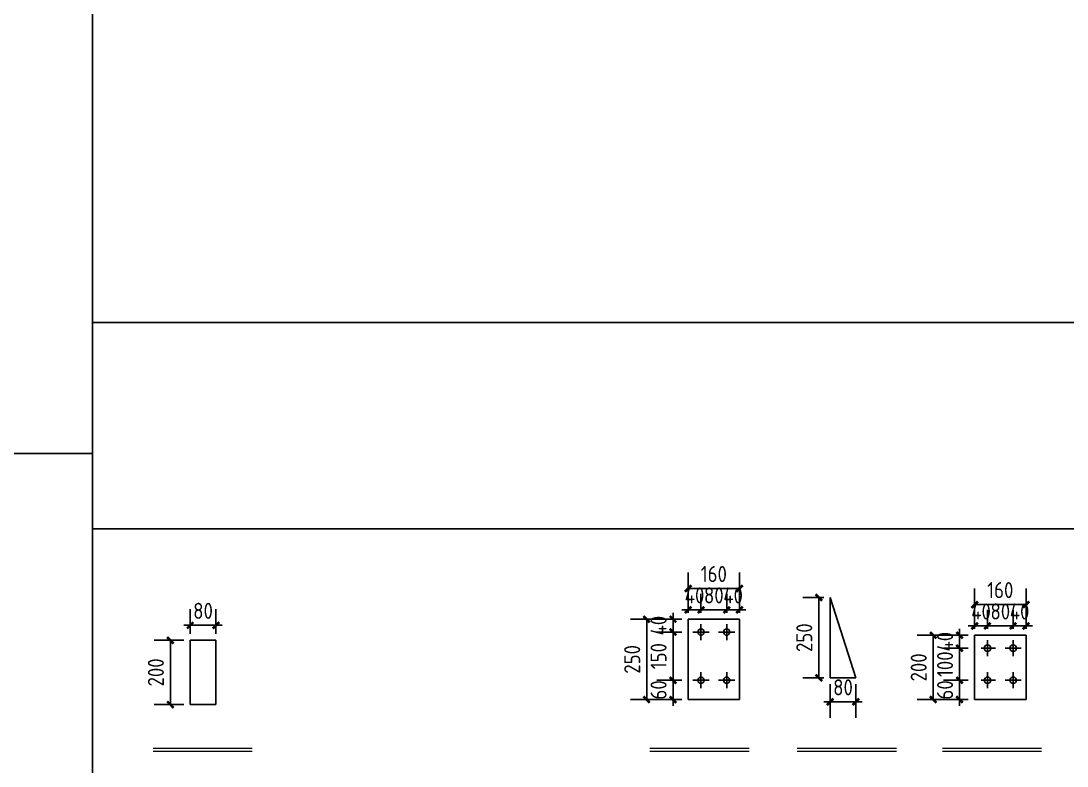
# Model space of a CAD drawing. Extents: x 411778 to 673094, y -11605 to 324395.
# Drawn here: x 482791 to 486046, y 126431 to 128749 of the extents above; entities that cross this region are included whole.
import ezdxf

# ---------------------------------------------------------------- set-up
doc = ezdxf.new("R2010")
doc.units = 0
doc.header["$LTSCALE"] = 1000
doc.header["$MEASUREMENT"] = 0
doc.styles.get("Standard").update_dxf_attribs({"font": 'gbenor.shx', "bigfont": 'gbcbig.shx'})
doc.dimstyles.get("Standard").update_dxf_attribs({"dimscale": 100, "dimtxt": 3.5, "dimasz": 1, "dimexe": 2.5, "dimexo": 3, "dimgap": 1.5, "dimtad": 1, "dimdec": 0, "dimzin": 0, "dimdsep": 46, "dimtxsty": 'Standard', "dimblk": 'ARCHTICK', "dimcen": 0.09, "dimadec": 0, "dimazin": 0, "dimtfac": 1, "dimtdec": 0, "dimtix": 1, "dimtmove": 2, "dimatfit": 3, "dimfxl": 1, "dimtolj": 1, "dimtzin": 0, "dimarcsym": 0})

# ---------------------------------------------------------------- blocks, each defined once
blk = doc.blocks.new('_ArchTick')
at = {"color": 0, "linetype": 'ByBlock', "const_width": 0.4}
blk.add_lwpolyline([(-0.5, -0.5), (0.5, 0.5)], dxfattribs=at)
blk = doc.blocks.new('*D304')
at = {"color": 3, "lineweight": -2}
for p, q in [((483297.5, 126822), (483205.8, 126822)), ((483255.8, 126622), (483255.8, 126822)), ((483297.5, 126622), (483205.8, 126622))]:
    blk.add_line(p, q, dxfattribs=at)
at = {"layer": 'Defpoints', "color": 0}
for p in [(483255.8, 126822), (483317.5, 126822), (483317.5, 126622)]:
    blk.add_point(p, dxfattribs=at)
at = {"color": 3, "lineweight": -2, "xscale": 20, "yscale": 20, "zscale": 20}
for p, rotation in [((483255.8, 126822), 90), ((483255.8, 126622), 270)]:
    blk.add_blockref('_ArchTick', p, dxfattribs=dict(at, rotation=rotation))
at = {"color": 0, "insert": (483210.8, 126722), "char_height": 50, "attachment_point": 5, "rotation": 90}
blk.add_mtext('\\A1;200', dxfattribs=at)
blk = doc.blocks.new('*D305')
at = {"color": 3, "lineweight": -2}
for p, q in [((483317.5, 126842), (483317.5, 126918.5)), ((483397.5, 126842), (483397.5, 126918.5)), ((483317.5, 126868.5), (483297.5, 126868.5)), ((483317.5, 126868.5), (483397.5, 126868.5)), ((483397.5, 126868.5), (483417.5, 126868.5))]:
    blk.add_line(p, q, dxfattribs=at)
at = {"layer": 'Defpoints', "color": 0}
for p in [(483397.5, 126868.5), (483317.5, 126822), (483397.5, 126822)]:
    blk.add_point(p, dxfattribs=at)
at = {"color": 3, "lineweight": -2, "xscale": 20, "yscale": 20, "zscale": 20}
blk.add_blockref('_ArchTick', (483317.5, 126868.5), dxfattribs=at)
at = {"color": 3, "lineweight": -2, "xscale": 20, "yscale": 20, "zscale": 20, "rotation": 180}
blk.add_blockref('_ArchTick', (483397.5, 126868.5), dxfattribs=at)
at = {"color": 0, "insert": (483357.5, 126913.5), "char_height": 50, "attachment_point": 5}
blk.add_mtext('\\A1;80', dxfattribs=at)
blk = doc.blocks.new('*D260')
at = {"color": 3, "lineweight": -2}
for p, q in [((484820, 126697.5), (484820, 126717.5)), ((484847, 126697.5), (484770, 126697.5)), ((484820, 126637.5), (484820, 126697.5)), ((484847, 126637.5), (484770, 126637.5)), ((484820, 126637.5), (484820, 126617.5))]:
    blk.add_line(p, q, dxfattribs=at)
at = {"layer": 'Defpoints', "color": 0}
for p in [(484820, 126697.5), (484867, 126697.5), (484867, 126637.5)]:
    blk.add_point(p, dxfattribs=at)
at = {"color": 3, "lineweight": -2, "xscale": 20, "yscale": 20, "zscale": 20}
for p, rotation in [((484820, 126697.5), 270), ((484820, 126637.5), 90)]:
    blk.add_blockref('_ArchTick', p, dxfattribs=dict(at, rotation=rotation))
at = {"color": 0, "insert": (484775, 126667.5), "char_height": 50, "attachment_point": 5, "rotation": 90}
blk.add_mtext('\\A1;60', dxfattribs=at)
blk = doc.blocks.new('*D210')
at = {"color": 3, "lineweight": -2}
for p, q in [((484847, 126847.5), (484770, 126847.5)), ((484820, 126697.5), (484820, 126847.5)), ((484847, 126697.5), (484770, 126697.5))]:
    blk.add_line(p, q, dxfattribs=at)
at = {"layer": 'Defpoints', "color": 0}
for p in [(484820, 126847.5), (484867, 126847.5), (484867, 126697.5)]:
    blk.add_point(p, dxfattribs=at)
at = {"color": 3, "lineweight": -2, "xscale": 20, "yscale": 20, "zscale": 20}
for p, rotation in [((484820, 126847.5), 90), ((484820, 126697.5), 270)]:
    blk.add_blockref('_ArchTick', p, dxfattribs=dict(at, rotation=rotation))
at = {"color": 0, "insert": (484775, 126772.5), "char_height": 50, "attachment_point": 5, "rotation": 90}
blk.add_mtext('\\A1;150', dxfattribs=at)
blk = doc.blocks.new('*D261')
at = {"color": 3, "lineweight": -2}
for p, q in [((484820, 126887.5), (484820, 126907.5)), ((484847, 126887.5), (484770, 126887.5)), ((484820, 126847.5), (484820, 126887.5)), ((484847, 126847.5), (484770, 126847.5)), ((484820, 126847.5), (484820, 126827.5))]:
    blk.add_line(p, q, dxfattribs=at)
at = {"layer": 'Defpoints', "color": 0}
for p in [(484820, 126887.5), (484867, 126887.5), (484867, 126847.5)]:
    blk.add_point(p, dxfattribs=at)
at = {"color": 3, "lineweight": -2, "xscale": 20, "yscale": 20, "zscale": 20}
for p, rotation in [((484820, 126887.5), 270), ((484820, 126847.5), 90)]:
    blk.add_blockref('_ArchTick', p, dxfattribs=dict(at, rotation=rotation))
at = {"color": 0, "insert": (484775, 126867.5), "char_height": 50, "attachment_point": 5, "rotation": 90}
blk.add_mtext('\\A1;40', dxfattribs=at)
blk = doc.blocks.new('*D211')
at = {"color": 3, "lineweight": -2}
for p, q in [((484867, 126907.5), (484867, 126966.5)), ((484907, 126907.5), (484907, 126966.5)), ((484867, 126916.5), (484847, 126916.5)), ((484867, 126916.5), (484907, 126916.5)), ((484907, 126916.5), (484927, 126916.5))]:
    blk.add_line(p, q, dxfattribs=at)
at = {"layer": 'Defpoints', "color": 0}
for p in [(484907, 126916.5), (484867, 126887.5), (484907, 126887.5)]:
    blk.add_point(p, dxfattribs=at)
at = {"color": 3, "lineweight": -2, "xscale": 20, "yscale": 20, "zscale": 20}
blk.add_blockref('_ArchTick', (484867, 126916.5), dxfattribs=at)
at = {"color": 3, "lineweight": -2, "xscale": 20, "yscale": 20, "zscale": 20, "rotation": 180}
blk.add_blockref('_ArchTick', (484907, 126916.5), dxfattribs=at)
at = {"color": 0, "insert": (484887, 126961.5), "char_height": 50, "attachment_point": 5}
blk.add_mtext('\\A1;40', dxfattribs=at)
blk = doc.blocks.new('*D212')
at = {"color": 3, "lineweight": -2}
for p, q in [((484907, 126907.5), (484907, 126966.5)), ((484987, 126907.5), (484987, 126966.5)), ((484907, 126916.5), (484887, 126916.5)), ((484907, 126916.5), (484987, 126916.5)), ((484987, 126916.5), (485007, 126916.5))]:
    blk.add_line(p, q, dxfattribs=at)
at = {"layer": 'Defpoints', "color": 0}
for p in [(484987, 126916.5), (484907, 126887.5), (484987, 126887.5)]:
    blk.add_point(p, dxfattribs=at)
at = {"color": 3, "lineweight": -2, "xscale": 20, "yscale": 20, "zscale": 20}
blk.add_blockref('_ArchTick', (484907, 126916.5), dxfattribs=at)
at = {"color": 3, "lineweight": -2, "xscale": 20, "yscale": 20, "zscale": 20, "rotation": 180}
blk.add_blockref('_ArchTick', (484987, 126916.5), dxfattribs=at)
at = {"color": 0, "insert": (484947, 126961.5), "char_height": 50, "attachment_point": 5}
blk.add_mtext('\\A1;80', dxfattribs=at)
blk = doc.blocks.new('*D269')
at = {"color": 3, "lineweight": -2}
for p, q in [((484987, 126907.5), (484987, 126966.5)), ((485027, 126907.5), (485027, 126966.5)), ((484987, 126916.5), (484967, 126916.5)), ((484987, 126916.5), (485027, 126916.5)), ((485027, 126916.5), (485047, 126916.5))]:
    blk.add_line(p, q, dxfattribs=at)
at = {"layer": 'Defpoints', "color": 0}
for p in [(485027, 126916.5), (484987, 126887.5), (485027, 126887.5)]:
    blk.add_point(p, dxfattribs=at)
at = {"color": 3, "lineweight": -2, "xscale": 20, "yscale": 20, "zscale": 20}
blk.add_blockref('_ArchTick', (484987, 126916.5), dxfattribs=at)
at = {"color": 3, "lineweight": -2, "xscale": 20, "yscale": 20, "zscale": 20, "rotation": 180}
blk.add_blockref('_ArchTick', (485027, 126916.5), dxfattribs=at)
at = {"color": 0, "insert": (485007, 126961.5), "char_height": 50, "attachment_point": 5}
blk.add_mtext('\\A1;40', dxfattribs=at)
blk = doc.blocks.new('*D270')
at = {"color": 3, "lineweight": -2}
for p, q in [((484867, 126907.5), (484867, 127033)), ((485027, 126907.5), (485027, 127033)), ((484867, 126983), (485027, 126983))]:
    blk.add_line(p, q, dxfattribs=at)
at = {"layer": 'Defpoints', "color": 0}
for p in [(485027, 126983), (484867, 126887.5), (485027, 126887.5)]:
    blk.add_point(p, dxfattribs=at)
at = {"color": 3, "lineweight": -2, "xscale": 20, "yscale": 20, "zscale": 20, "rotation": 180}
blk.add_blockref('_ArchTick', (484867, 126983), dxfattribs=at)
at = {"color": 3, "lineweight": -2, "xscale": 20, "yscale": 20, "zscale": 20}
blk.add_blockref('_ArchTick', (485027, 126983), dxfattribs=at)
at = {"color": 0, "insert": (484947, 127028), "char_height": 50, "attachment_point": 5}
blk.add_mtext('\\A1;160', dxfattribs=at)
blk = doc.blocks.new('*D271')
at = {"color": 3, "lineweight": -2}
for p, q in [((484847, 126887.5), (484688, 126887.5)), ((484738, 126637.5), (484738, 126887.5)), ((484847, 126637.5), (484688, 126637.5))]:
    blk.add_line(p, q, dxfattribs=at)
at = {"layer": 'Defpoints', "color": 0}
for p in [(484738, 126887.5), (484867, 126887.5), (484867, 126637.5)]:
    blk.add_point(p, dxfattribs=at)
at = {"color": 3, "lineweight": -2, "xscale": 20, "yscale": 20, "zscale": 20}
for p, rotation in [((484738, 126887.5), 90), ((484738, 126637.5), 270)]:
    blk.add_blockref('_ArchTick', p, dxfattribs=dict(at, rotation=rotation))
at = {"color": 0, "insert": (484693, 126762.5), "char_height": 50, "attachment_point": 5, "rotation": 90}
blk.add_mtext('\\A1;250', dxfattribs=at)
blk = doc.blocks.new('*D272')
at = {"color": 3, "lineweight": -2}
for p, q in [((485289, 126955), (485223.5, 126955)), ((485273.5, 126705), (485273.5, 126955)), ((485289, 126705), (485223.5, 126705))]:
    blk.add_line(p, q, dxfattribs=at)
at = {"layer": 'Defpoints', "color": 0}
for p in [(485273.5, 126955), (485309, 126955), (485309, 126705)]:
    blk.add_point(p, dxfattribs=at)
at = {"color": 3, "lineweight": -2, "xscale": 20, "yscale": 20, "zscale": 20}
for p, rotation in [((485273.5, 126955), 90), ((485273.5, 126705), 270)]:
    blk.add_blockref('_ArchTick', p, dxfattribs=dict(at, rotation=rotation))
at = {"color": 0, "insert": (485228.5, 126830), "char_height": 50, "attachment_point": 5, "rotation": 90}
blk.add_mtext('\\A1;250', dxfattribs=at)
blk = doc.blocks.new('*D273')
at = {"color": 3, "lineweight": -2}
for p, q in [((485309, 126685), (485309, 126580.5)), ((485389, 126685), (485389, 126580.5)), ((485309, 126630.5), (485289, 126630.5)), ((485309, 126630.5), (485389, 126630.5)), ((485389, 126630.5), (485409, 126630.5))]:
    blk.add_line(p, q, dxfattribs=at)
at = {"layer": 'Defpoints', "color": 0}
for p in [(485309, 126705), (485389, 126705), (485389, 126630.5)]:
    blk.add_point(p, dxfattribs=at)
at = {"color": 3, "lineweight": -2, "xscale": 20, "yscale": 20, "zscale": 20}
blk.add_blockref('_ArchTick', (485309, 126630.5), dxfattribs=at)
at = {"color": 3, "lineweight": -2, "xscale": 20, "yscale": 20, "zscale": 20, "rotation": 180}
blk.add_blockref('_ArchTick', (485389, 126630.5), dxfattribs=at)
at = {"color": 0, "insert": (485349, 126675.5), "char_height": 50, "attachment_point": 5}
blk.add_mtext('\\A1;80', dxfattribs=at)
blk = doc.blocks.new('*D274')
at = {"color": 3, "lineweight": -2}
for p, q in [((485711.5, 126697.5), (485711.5, 126717.5)), ((485738.5, 126697.5), (485661.5, 126697.5)), ((485711.5, 126637.5), (485711.5, 126697.5)), ((485738.5, 126637.5), (485661.5, 126637.5)), ((485711.5, 126637.5), (485711.5, 126617.5))]:
    blk.add_line(p, q, dxfattribs=at)
at = {"layer": 'Defpoints', "color": 0}
for p in [(485711.5, 126697.5), (485758.5, 126697.5), (485758.5, 126637.5)]:
    blk.add_point(p, dxfattribs=at)
at = {"color": 3, "lineweight": -2, "xscale": 20, "yscale": 20, "zscale": 20}
for p, rotation in [((485711.5, 126697.5), 270), ((485711.5, 126637.5), 90)]:
    blk.add_blockref('_ArchTick', p, dxfattribs=dict(at, rotation=rotation))
at = {"color": 0, "insert": (485666.5, 126667.5), "char_height": 50, "attachment_point": 5, "rotation": 90}
blk.add_mtext('\\A1;60', dxfattribs=at)
blk = doc.blocks.new('*D215')
at = {"color": 3, "lineweight": -2}
for p, q in [((485711.5, 126797.5), (485711.5, 126817.5)), ((485738.5, 126797.5), (485661.5, 126797.5)), ((485711.5, 126697.5), (485711.5, 126797.5)), ((485738.5, 126697.5), (485661.5, 126697.5)), ((485711.5, 126697.5), (485711.5, 126677.5))]:
    blk.add_line(p, q, dxfattribs=at)
at = {"layer": 'Defpoints', "color": 0}
for p in [(485711.5, 126797.5), (485758.5, 126797.5), (485758.5, 126697.5)]:
    blk.add_point(p, dxfattribs=at)
at = {"color": 3, "lineweight": -2, "xscale": 20, "yscale": 20, "zscale": 20}
for p, rotation in [((485711.5, 126797.5), 270), ((485711.5, 126697.5), 90)]:
    blk.add_blockref('_ArchTick', p, dxfattribs=dict(at, rotation=rotation))
at = {"color": 0, "insert": (485666.5, 126747.5), "char_height": 50, "attachment_point": 5, "rotation": 90}
blk.add_mtext('\\A1;100', dxfattribs=at)
blk = doc.blocks.new('*D275')
at = {"color": 3, "lineweight": -2}
for p, q in [((485738.5, 126837.5), (485661.5, 126837.5)), ((485711.5, 126837.5), (485711.5, 126857.5)), ((485711.5, 126797.5), (485711.5, 126837.5)), ((485738.5, 126797.5), (485661.5, 126797.5)), ((485711.5, 126797.5), (485711.5, 126777.5))]:
    blk.add_line(p, q, dxfattribs=at)
at = {"layer": 'Defpoints', "color": 0}
for p in [(485711.5, 126837.5), (485758.5, 126837.5), (485758.5, 126797.5)]:
    blk.add_point(p, dxfattribs=at)
at = {"color": 3, "lineweight": -2, "xscale": 20, "yscale": 20, "zscale": 20}
for p, rotation in [((485711.5, 126837.5), 270), ((485711.5, 126797.5), 90)]:
    blk.add_blockref('_ArchTick', p, dxfattribs=dict(at, rotation=rotation))
at = {"color": 0, "insert": (485666.5, 126817.5), "char_height": 50, "attachment_point": 5, "rotation": 90}
blk.add_mtext('\\A1;40', dxfattribs=at)
blk = doc.blocks.new('*D216')
at = {"color": 3, "lineweight": -2}
for p, q in [((485758.5, 126857.5), (485758.5, 126916.5)), ((485798.5, 126857.5), (485798.5, 126916.5)), ((485758.5, 126866.5), (485738.5, 126866.5)), ((485758.5, 126866.5), (485798.5, 126866.5)), ((485798.5, 126866.5), (485818.5, 126866.5))]:
    blk.add_line(p, q, dxfattribs=at)
at = {"layer": 'Defpoints', "color": 0}
for p in [(485758.5, 126837.5), (485798.5, 126866.5), (485798.5, 126837.5)]:
    blk.add_point(p, dxfattribs=at)
at = {"color": 3, "lineweight": -2, "xscale": 20, "yscale": 20, "zscale": 20}
blk.add_blockref('_ArchTick', (485758.5, 126866.5), dxfattribs=at)
at = {"color": 3, "lineweight": -2, "xscale": 20, "yscale": 20, "zscale": 20, "rotation": 180}
blk.add_blockref('_ArchTick', (485798.5, 126866.5), dxfattribs=at)
at = {"color": 0, "insert": (485778.5, 126911.5), "char_height": 50, "attachment_point": 5}
blk.add_mtext('\\A1;40', dxfattribs=at)
blk = doc.blocks.new('*D217')
at = {"color": 3, "lineweight": -2}
for p, q in [((485798.5, 126857.5), (485798.5, 126916.5)), ((485878.5, 126857.5), (485878.5, 126916.5)), ((485798.5, 126866.5), (485778.5, 126866.5)), ((485798.5, 126866.5), (485878.5, 126866.5)), ((485878.5, 126866.5), (485898.5, 126866.5))]:
    blk.add_line(p, q, dxfattribs=at)
at = {"layer": 'Defpoints', "color": 0}
for p in [(485798.5, 126837.5), (485878.5, 126866.5), (485878.5, 126837.5)]:
    blk.add_point(p, dxfattribs=at)
at = {"color": 3, "lineweight": -2, "xscale": 20, "yscale": 20, "zscale": 20}
blk.add_blockref('_ArchTick', (485798.5, 126866.5), dxfattribs=at)
at = {"color": 3, "lineweight": -2, "xscale": 20, "yscale": 20, "zscale": 20, "rotation": 180}
blk.add_blockref('_ArchTick', (485878.5, 126866.5), dxfattribs=at)
at = {"color": 0, "insert": (485838.5, 126911.5), "char_height": 50, "attachment_point": 5}
blk.add_mtext('\\A1;80', dxfattribs=at)
blk = doc.blocks.new('*D276')
at = {"color": 3, "lineweight": -2}
for p, q in [((485878.5, 126857.5), (485878.5, 126916.5)), ((485918.5, 126857.5), (485918.5, 126916.5)), ((485878.5, 126866.5), (485858.5, 126866.5)), ((485878.5, 126866.5), (485918.5, 126866.5)), ((485918.5, 126866.5), (485938.5, 126866.5))]:
    blk.add_line(p, q, dxfattribs=at)
at = {"layer": 'Defpoints', "color": 0}
for p in [(485878.5, 126837.5), (485918.5, 126866.5), (485918.5, 126837.5)]:
    blk.add_point(p, dxfattribs=at)
at = {"color": 3, "lineweight": -2, "xscale": 20, "yscale": 20, "zscale": 20}
blk.add_blockref('_ArchTick', (485878.5, 126866.5), dxfattribs=at)
at = {"color": 3, "lineweight": -2, "xscale": 20, "yscale": 20, "zscale": 20, "rotation": 180}
blk.add_blockref('_ArchTick', (485918.5, 126866.5), dxfattribs=at)
at = {"color": 0, "insert": (485898.5, 126911.5), "char_height": 50, "attachment_point": 5}
blk.add_mtext('\\A1;40', dxfattribs=at)
blk = doc.blocks.new('*D277')
at = {"color": 3, "lineweight": -2}
for p, q in [((485758.5, 126857.5), (485758.5, 126983)), ((485918.5, 126857.5), (485918.5, 126983)), ((485758.5, 126933), (485918.5, 126933))]:
    blk.add_line(p, q, dxfattribs=at)
at = {"layer": 'Defpoints', "color": 0}
for p in [(485918.5, 126933), (485758.5, 126837.5), (485918.5, 126837.5)]:
    blk.add_point(p, dxfattribs=at)
at = {"color": 3, "lineweight": -2, "xscale": 20, "yscale": 20, "zscale": 20, "rotation": 180}
blk.add_blockref('_ArchTick', (485758.5, 126933), dxfattribs=at)
at = {"color": 3, "lineweight": -2, "xscale": 20, "yscale": 20, "zscale": 20}
blk.add_blockref('_ArchTick', (485918.5, 126933), dxfattribs=at)
at = {"color": 0, "insert": (485838.5, 126978), "char_height": 50, "attachment_point": 5}
blk.add_mtext('\\A1;160', dxfattribs=at)
blk = doc.blocks.new('*D278')
at = {"color": 3, "lineweight": -2}
for p, q in [((485738.5, 126837.5), (485579.5, 126837.5)), ((485629.5, 126637.5), (485629.5, 126837.5)), ((485738.5, 126637.5), (485579.5, 126637.5))]:
    blk.add_line(p, q, dxfattribs=at)
at = {"layer": 'Defpoints', "color": 0}
for p in [(485629.5, 126837.5), (485758.5, 126837.5), (485758.5, 126637.5)]:
    blk.add_point(p, dxfattribs=at)
at = {"color": 3, "lineweight": -2, "xscale": 20, "yscale": 20, "zscale": 20}
for p, rotation in [((485629.5, 126837.5), 90), ((485629.5, 126637.5), 270)]:
    blk.add_blockref('_ArchTick', p, dxfattribs=dict(at, rotation=rotation))
at = {"color": 0, "insert": (485584.5, 126737.5), "char_height": 50, "attachment_point": 5, "rotation": 90}
blk.add_mtext('\\A1;200', dxfattribs=at)

msp = doc.modelspace()

# ---------------------------------------------------------------- linework, layer by layer
for p, q in [((485309, 126955), (485309, 126705)), ((485389, 126705), (485309, 126955)), ((484867, 126887.5), (484867, 126637.5)), ((485027, 126887.5), (484867, 126887.5)), ((484907, 126872.5), (484907, 126822.5)), ((484987, 126872.5), (484987, 126822.5)), ((485027, 126637.5), (485027, 126887.5)), ((484882, 126847.5), (484932, 126847.5)), ((484962, 126847.5), (485012, 126847.5)), ((485758.5, 126837.5), (485758.5, 126637.5)), ((485918.5, 126837.5), (485758.5, 126837.5)), ((485918.5, 126637.5), (485918.5, 126837.5)), ((483317.5, 126822), (483317.5, 126622)), ((483397.5, 126822), (483317.5, 126822)), ((483397.5, 126622), (483397.5, 126822)), ((485798.5, 126822.5), (485798.5, 126772.5)), ((485878.5, 126822.5), (485878.5, 126772.5)), ((485778.5, 126797.5), (485823.5, 126797.5)), ((485853.5, 126797.5), (485903.5, 126797.5)), ((484907, 126722.5), (484907, 126672.5)), ((484987, 126722.5), (484987, 126672.5)), ((485309, 126705), (485389, 126705)), ((485798.5, 126722.5), (485798.5, 126672.5)), ((485878.5, 126722.5), (485878.5, 126672.5)), ((484882, 126697.5), (484932, 126697.5)), ((484962, 126697.5), (485012, 126697.5)), ((485778.5, 126697.5), (485823.5, 126697.5)), ((485853.5, 126697.5), (485903.5, 126697.5)), ((483317.5, 126622), (483397.5, 126622)), ((484867, 126637.5), (485027, 126637.5)), ((485758.5, 126637.5), (485918.5, 126637.5))]:
    msp.add_line(p, q)
at = {"lineweight": 15}
for p, q in [((483202, 126486.5), (483510.5, 126486.5)), ((483202, 126476.5), (483510.5, 126476.5)), ((484748, 126486.5), (485056.5, 126486.5)), ((484748, 126476.5), (485056.5, 126476.5)), ((485206.5, 126486.5), (485515, 126486.5)), ((485206.5, 126476.5), (485515, 126476.5)), ((485658.5, 126486.5), (485967, 126486.5)), ((485658.5, 126476.5), (485967, 126476.5))]:
    msp.add_line(p, q, dxfattribs=at)
for points in [[(472618.5, 134753), (483013.5, 134753), (483013.5, 127403), (472618.5, 127403)], [(487468.5, 127168.9), (483013.5, 127168.9), (483013.5, 127810.9), (487468.5, 127810.9)], [(472618.5, 127403), (483013.5, 127403), (483013.5, 120053), (472618.5, 120053)], [(483013.5, 127168.9), (487468.5, 127168.9), (487468.5, 124018.9), (483013.5, 124018.9)]]:
    msp.add_lwpolyline(points, close=True)
for centre in [(484907, 126847.5), (484987, 126847.5), (485798.5, 126797.5), (485878.5, 126797.5), (484907, 126697.5), (484987, 126697.5), (485798.5, 126697.5), (485878.5, 126697.5)]:
    msp.add_circle(centre, 10)

# ---------------------------------------------------------------- dimensions: what is measured, and where the dimension line sits
for p1, p2, distance, picture, middle in [((484867, 126887.5), (485027, 126887.5), 95.5, '*D270', (484947, 127028)), ((485758.5, 126837.5), (485918.5, 126837.5), 95.5, '*D277', (485838.5, 126978)), ((485309, 126705), (485309, 126955), 35.5, '*D272', (485228.5, 126830)), ((483317.5, 126822), (483397.5, 126822), 46.5, '*D305', (483357.5, 126913.5)), ((484867, 126637.5), (484867, 126887.5), 129, '*D271', (484693, 126762.5)), ((483317.5, 126622), (483317.5, 126822), 61.8, '*D304', (483210.8, 126722)), ((485758.5, 126637.5), (485758.5, 126837.5), 129, '*D278', (485584.5, 126737.5)), ((485309, 126705), (485389, 126705), -74.5, '*D273', (485349, 126675.5))]:
    dim = msp.add_aligned_dim(p1=p1, p2=p2, distance=distance, dimstyle='Standard', override={"dimtxt": 0.5, "dimasz": 0.2, "dimexe": 0.5, "dimexo": 0.2, "dimgap": 0.2, "dimclrd": 3, "dimclre": 3})
    dim.commit()
    dim.dimension.update_dxf_attribs({"geometry": picture, "text_midpoint": middle})
for base, p1, p2, picture, middle in [((484907, 126916.5), (484867, 126887.5), (484907, 126887.5), '*D211', (484887, 126961.5)), ((484987, 126916.5), (484907, 126887.5), (484987, 126887.5), '*D212', (484947, 126961.5)), ((485027, 126916.5), (484987, 126887.5), (485027, 126887.5), '*D269', (485007, 126961.5)), ((485798.5, 126866.5), (485758.5, 126837.5), (485798.5, 126837.5), '*D216', (485778.5, 126911.5)), ((485878.5, 126866.5), (485798.5, 126837.5), (485878.5, 126837.5), '*D217', (485838.5, 126911.5)), ((485918.5, 126866.5), (485878.5, 126837.5), (485918.5, 126837.5), '*D276', (485898.5, 126911.5))]:
    dim = msp.add_linear_dim(base=base, p1=p1, p2=p2, dimstyle='Standard', override={"dimtxt": 0.5, "dimasz": 0.2, "dimexe": 0.5, "dimexo": 0.2, "dimgap": 0.2, "dimclrd": 3, "dimclre": 3})
    dim.commit()
    dim.dimension.update_dxf_attribs({"geometry": picture, "text_midpoint": middle})
for base, p1, p2, picture, middle in [((484820, 126887.5), (484867, 126847.5), (484867, 126887.5), '*D261', (484775, 126867.5)), ((484820, 126847.5), (484867, 126697.5), (484867, 126847.5), '*D210', (484775, 126772.5)), ((485711.5, 126837.5), (485758.5, 126797.5), (485758.5, 126837.5), '*D275', (485666.5, 126817.5)), ((485711.5, 126797.5), (485758.5, 126697.5), (485758.5, 126797.5), '*D215', (485666.5, 126747.5)), ((484820, 126697.5), (484867, 126637.5), (484867, 126697.5), '*D260', (484775, 126667.5)), ((485711.5, 126697.5), (485758.5, 126637.5), (485758.5, 126697.5), '*D274', (485666.5, 126667.5))]:
    dim = msp.add_linear_dim(base=base, p1=p1, p2=p2, angle=90, dimstyle='Standard', override={"dimtxt": 0.5, "dimasz": 0.2, "dimexe": 0.5, "dimexo": 0.2, "dimgap": 0.2, "dimclrd": 3, "dimclre": 3})
    dim.commit()
    dim.dimension.update_dxf_attribs({"geometry": picture, "text_midpoint": middle})

doc.saveas('drawing.dxf')
